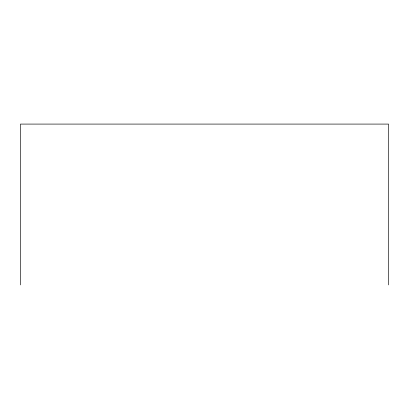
<?xml version="1.0" encoding="UTF-8"?>
<svg xmlns="http://www.w3.org/2000/svg" width="409" height="409" viewBox="0 0 409 409"><rect width="100%" height="100%" fill="white"/><g stroke="black" fill="none" stroke-linecap="round" stroke-linejoin="round"><path stroke-width="0.61" d="M388.55 284.915L388.55 124.085L20.45 124.085L20.45 284.915"/></g></svg>
